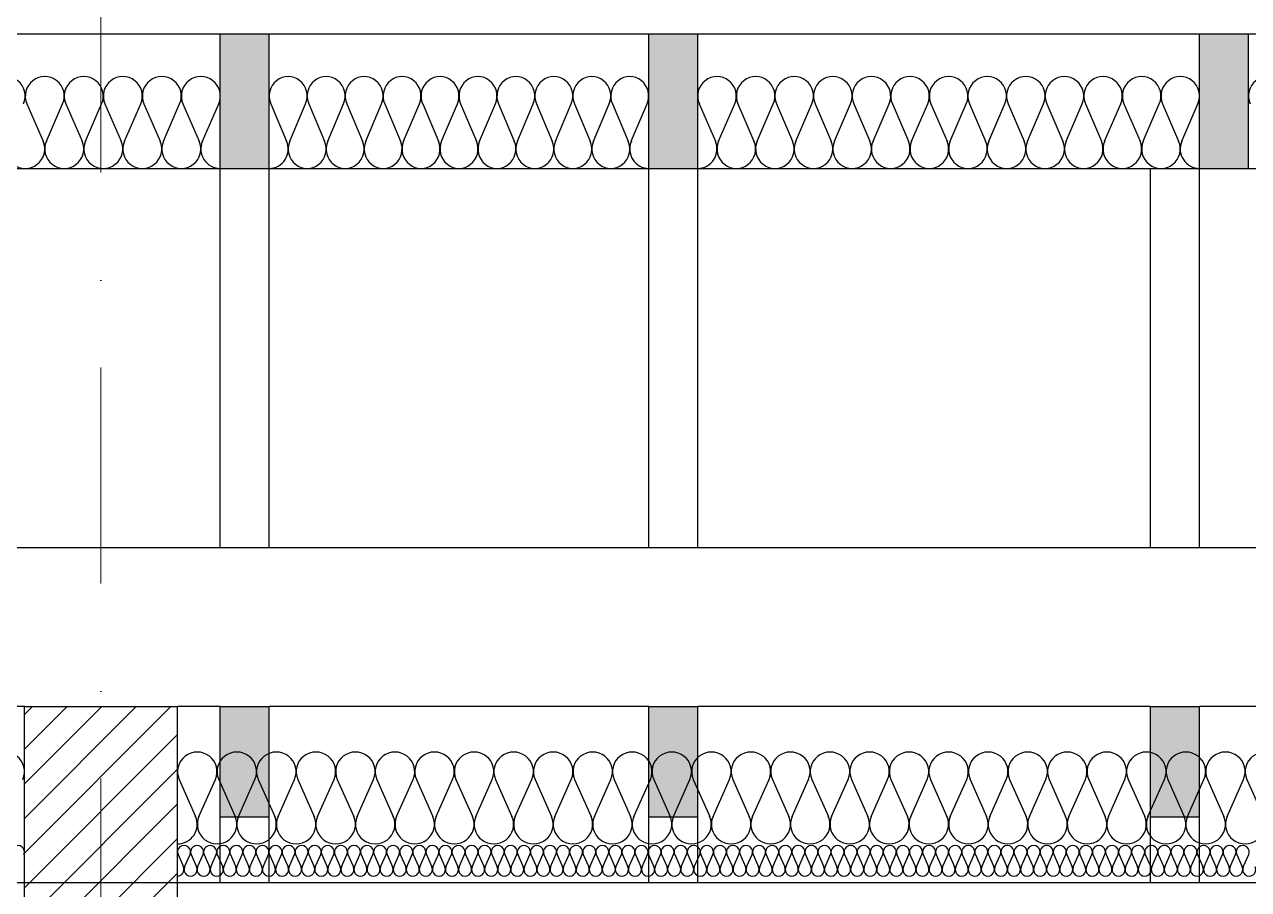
# Model space of a CAD drawing. Header units: millimetres. Extents: x 4647 to 73915, y -13612 to -8141.
# Drawn here: x 22617.1 to 22817.1, y -10498.5 to -10357.2 of the extents above; entities that cross this region are included whole.
import ezdxf
from ezdxf.enums import TextEntityAlignment as Align

# ---------------------------------------------------------------- set-up
doc = ezdxf.new("R2010")
doc.units = ezdxf.units.MM
doc.linetypes.add('Kropki i Kreski', pattern=[67.027776, 35.277777, -17.638888, 0, -14.111111])
for name, color, linetype in [('2D - Ogólne', 7, 'Continuous'), ('Konstrukcja - Dach', 7, 'Continuous'), ('Konstrukcja - Siatka mod', 7, 'Continuous'), ('Konstrukcja - Ściany zew', 7, 'Continuous')]:
    doc.layers.add(name, color=color, linetype=linetype)
doc.layers.add('a_wymiary', color=250, linetype='Continuous', lineweight=9)
doc.layers.add('Konstrukcja - Siatka mod_Nr_Pióra__1', color=7, linetype='Continuous', lineweight=5)
doc.layers.add('Konstrukcja - Siatka mod_Nr_Pióra__4', color=7, linetype='Continuous', lineweight=5, true_color=0x029e21)
doc.styles.add('GENERATED_STYLE_1', font='arialbd.ttf')

# ---------------------------------------------------------------- blocks, each defined once
blk = doc.blocks.new('Standardowy znacznik siatki_4')
at = {"layer": 'Konstrukcja - Siatka mod_Nr_Pióra__4', "linetype": 'Kropki i Kreski'}
blk.add_line((1, 0), (1660.6, 0), dxfattribs=at)
at = {"layer": 'Konstrukcja - Siatka mod_Nr_Pióra__1', "style": 'GENERATED_STYLE_1'}
blk.add_attdef('AC_MarkerText_1', text='', height=18, rotation=90, dxfattribs=at).set_placement((-6.71, -6.83), align=Align.BOTTOM_LEFT)

msp = doc.modelspace()

# ---------------------------------------------------------------- hatches: boundary and pattern name
at = {"layer": 'Konstrukcja - Dach', "linetype": 'Continuous', "lineweight": 0}
for points in [[(22649.14, -10358.69), (22649.14, -10380.67), (22657.14, -10380.67), (22657.14, -10358.69)], [(22719.14, -10358.69), (22719.14, -10380.67), (22727.14, -10380.67), (22727.14, -10358.69)], [(22809.14, -10358.69), (22809.14, -10380.67), (22817.14, -10380.67), (22817.14, -10358.69)], [(22657.14, -10486.57), (22657.14, -10468.57), (22649.14, -10468.57), (22649.14, -10486.57)], [(22727.14, -10486.57), (22727.14, -10468.57), (22719.14, -10468.57), (22719.14, -10486.57)], [(22809.14, -10486.57), (22809.14, -10468.57), (22801.14, -10468.57), (22801.14, -10486.57)]]:
    msp.add_hatch(color=46, dxfattribs=at).paths.add_polyline_path(points, flags=0)

# ---------------------------------------------------------------- linework, layer by layer
at = {"layer": '2D - Ogólne'}
for p, q in [((22617.54, -10370.14), (22620.19, -10376.2)), ((22620.72, -10376.2), (22623.38, -10370.14)), ((22623.91, -10370.14), (22626.56, -10376.2)), ((22627.1, -10376.2), (22629.75, -10370.14)), ((22630.29, -10370.14), (22632.94, -10376.2)), ((22633.47, -10376.2), (22636.13, -10370.14)), ((22636.66, -10370.14), (22639.31, -10376.2)), ((22639.85, -10376.2), (22642.5, -10370.14)), ((22643.04, -10370.14), (22645.69, -10376.2)), ((22646.22, -10376.2), (22648.88, -10370.14)), ((22657.41, -10370.14), (22659.98, -10376.2)), ((22660.51, -10376.2), (22663.08, -10370.14)), ((22663.61, -10370.14), (22666.18, -10376.2)), ((22666.7, -10376.2), (22669.28, -10370.14)), ((22669.81, -10370.14), (22672.38, -10376.2)), ((22672.9, -10376.2), (22675.48, -10370.14)), ((22676.01, -10370.14), (22678.58, -10376.2)), ((22679.1, -10376.2), (22681.68, -10370.14)), ((22682.21, -10370.14), (22684.78, -10376.2)), ((22685.3, -10376.2), (22687.88, -10370.14)), ((22688.4, -10370.14), (22690.98, -10376.2)), ((22691.5, -10376.2), (22694.08, -10370.14)), ((22694.6, -10370.14), (22697.18, -10376.2)), ((22697.7, -10376.2), (22700.28, -10370.14)), ((22700.8, -10370.14), (22703.38, -10376.2)), ((22703.9, -10376.2), (22706.48, -10370.14)), ((22707, -10370.14), (22709.58, -10376.2)), ((22710.1, -10376.2), (22712.68, -10370.14)), ((22713.2, -10370.14), (22715.78, -10376.2)), ((22716.3, -10376.2), (22718.88, -10370.14)), ((22727.41, -10370.14), (22730.03, -10376.2)), ((22730.56, -10376.2), (22733.19, -10370.14)), ((22733.72, -10370.14), (22736.34, -10376.2)), ((22736.87, -10376.2), (22739.49, -10370.14)), ((22740.02, -10370.14), (22742.65, -10376.2)), ((22743.18, -10376.2), (22745.8, -10370.14)), ((22746.33, -10370.14), (22748.96, -10376.2)), ((22749.49, -10376.2), (22752.11, -10370.14)), ((22752.64, -10370.14), (22755.26, -10376.2)), ((22755.79, -10376.2), (22758.42, -10370.14)), ((22758.95, -10370.14), (22761.57, -10376.2)), ((22762.1, -10376.2), (22764.73, -10370.14)), ((22765.26, -10370.14), (22767.88, -10376.2)), ((22768.41, -10376.2), (22771.03, -10370.14)), ((22771.56, -10370.14), (22774.19, -10376.2)), ((22774.72, -10376.2), (22777.34, -10370.14)), ((22777.87, -10370.14), (22780.49, -10376.2)), ((22781.02, -10376.2), (22783.65, -10370.14)), ((22784.18, -10370.14), (22786.8, -10376.2)), ((22787.33, -10376.2), (22789.96, -10370.14)), ((22790.49, -10370.14), (22793.11, -10376.2)), ((22793.64, -10376.2), (22796.26, -10370.14)), ((22796.79, -10370.14), (22799.42, -10376.2)), ((22799.95, -10376.2), (22802.57, -10370.14)), ((22803.1, -10370.14), (22805.73, -10376.2)), ((22806.26, -10376.2), (22808.88, -10370.14)), ((22642.42, -10480.47), (22645.1, -10486.53)), ((22645.65, -10486.53), (22648.33, -10480.47)), ((22648.88, -10480.47), (22651.57, -10486.53)), ((22652.11, -10486.53), (22654.8, -10480.47)), ((22655.34, -10480.47), (22658.03, -10486.53)), ((22658.57, -10486.53), (22661.26, -10480.47)), ((22661.8, -10480.47), (22664.49, -10486.53)), ((22665.03, -10486.53), (22667.72, -10480.47)), ((22668.26, -10480.47), (22670.95, -10486.53)), ((22671.49, -10486.53), (22674.18, -10480.47)), ((22674.72, -10480.47), (22677.41, -10486.53)), ((22677.95, -10486.53), (22680.64, -10480.47)), ((22681.19, -10480.47), (22683.87, -10486.53)), ((22684.42, -10486.53), (22687.1, -10480.47)), ((22687.65, -10480.47), (22690.33, -10486.53)), ((22690.88, -10486.53), (22693.57, -10480.47)), ((22694.11, -10480.47), (22696.8, -10486.53)), ((22697.34, -10486.53), (22700.03, -10480.47)), ((22700.57, -10480.47), (22703.26, -10486.53)), ((22703.8, -10486.53), (22706.49, -10480.47)), ((22707.03, -10480.47), (22709.72, -10486.53)), ((22710.26, -10486.53), (22712.95, -10480.47)), ((22713.49, -10480.47), (22716.18, -10486.53)), ((22716.72, -10486.53), (22719.41, -10480.47)), ((22719.95, -10480.47), (22722.64, -10486.53)), ((22723.19, -10486.53), (22725.87, -10480.47)), ((22726.42, -10480.47), (22729.1, -10486.53)), ((22729.65, -10486.53), (22732.33, -10480.47)), ((22732.88, -10480.47), (22735.57, -10486.53)), ((22736.11, -10486.53), (22738.8, -10480.47)), ((22739.34, -10480.47), (22742.03, -10486.53)), ((22742.57, -10486.53), (22745.26, -10480.47)), ((22745.8, -10480.47), (22748.49, -10486.53)), ((22749.03, -10486.53), (22751.72, -10480.47)), ((22752.26, -10480.47), (22754.95, -10486.53)), ((22755.49, -10486.53), (22758.18, -10480.47)), ((22758.72, -10480.47), (22761.41, -10486.53)), ((22761.95, -10486.53), (22764.64, -10480.47)), ((22765.19, -10480.47), (22767.87, -10486.53)), ((22768.42, -10486.53), (22771.1, -10480.47)), ((22771.65, -10480.47), (22774.33, -10486.53)), ((22774.88, -10486.53), (22777.57, -10480.47)), ((22778.11, -10480.47), (22780.8, -10486.53)), ((22781.34, -10486.53), (22784.03, -10480.47)), ((22784.57, -10480.47), (22787.26, -10486.53)), ((22787.8, -10486.53), (22790.49, -10480.47)), ((22791.03, -10480.47), (22793.72, -10486.53)), ((22794.26, -10486.53), (22796.95, -10480.47)), ((22797.49, -10480.47), (22800.18, -10486.53)), ((22800.72, -10486.53), (22803.41, -10480.47)), ((22803.95, -10480.47), (22806.64, -10486.53)), ((22807.19, -10486.53), (22809.87, -10480.47)), ((22810.42, -10480.47), (22813.1, -10486.53)), ((22813.65, -10486.53), (22816.33, -10480.47)), ((22816.88, -10480.47), (22819.57, -10486.53))]:
    msp.add_line(p, q, dxfattribs=at)
for centre, major_axis, ratio, start_param, end_param in [((22614.08, -10368.86), (0, 3.19), 0.999165, 4.299595, 8.266775), ((22620.46, -10368.86), (0, 3.19), 0.999165, 4.299595, 8.266775), ((22626.83, -10368.86), (0, 3.19), 0.999165, 4.299595, 8.266775), ((22633.21, -10368.86), (0, 3.19), 0.999165, 4.299595, 8.266775), ((22639.58, -10368.86), (0, 3.19), 0.999165, 4.299595, 8.266775), ((22645.96, -10368.86), (0, 3.19), 0.999165, 4.299595, 8.266775), ((22660.24, -10368.86), (0, 3.19), 0.971731, 4.299595, 8.266775), ((22666.44, -10368.86), (0, 3.19), 0.971731, 4.299595, 8.266775), ((22672.64, -10368.86), (0, 3.19), 0.971731, 4.299595, 8.266775), ((22678.84, -10368.86), (0, 3.19), 0.971731, 4.299595, 8.266775), ((22685.04, -10368.86), (0, 3.19), 0.971731, 4.299595, 8.266775), ((22691.24, -10368.86), (0, 3.19), 0.971731, 4.299595, 8.266775), ((22697.44, -10368.86), (0, 3.19), 0.971731, 4.299595, 8.266775), ((22703.64, -10368.86), (0, 3.19), 0.971731, 4.299595, 8.266775), ((22709.84, -10368.86), (0, 3.19), 0.971731, 4.299595, 8.266775), ((22716.04, -10368.86), (0, 3.19), 0.971731, 4.299595, 8.266775), ((22730.3, -10368.86), (0, 3.19), 0.988613, 4.299595, 8.266775), ((22736.61, -10368.86), (0, 3.19), 0.988613, 4.299595, 8.266775), ((22742.91, -10368.86), (0, 3.19), 0.988613, 4.299595, 8.266775), ((22749.22, -10368.86), (0, 3.19), 0.988613, 4.299595, 8.266775), ((22755.53, -10368.86), (0, 3.19), 0.988613, 4.299595, 8.266775), ((22761.84, -10368.86), (0, 3.19), 0.988613, 4.299595, 8.266775), ((22768.14, -10368.86), (0, 3.19), 0.988613, 4.299595, 8.266775), ((22774.45, -10368.86), (0, 3.19), 0.988613, 4.299595, 8.266775), ((22780.76, -10368.86), (0, 3.19), 0.988613, 4.299595, 8.266775), ((22787.07, -10368.86), (0, 3.19), 0.988613, 4.299595, 8.266775), ((22793.38, -10368.86), (0, 3.19), 0.988613, 4.299595, 8.266775), ((22799.68, -10368.86), (0, 3.19), 0.988613, 4.299595, 8.266775), ((22805.99, -10368.86), (0, 3.19), 0.988613, 4.299595, 8.266775), ((22820.24, -10368.86), (0, 3.19), 0.971731, 4.299595, 8.266775), ((22617.27, -10377.48), (0, 3.19), 0.999165, 1.158004, 5.125183), ((22623.64, -10377.48), (0, 3.19), 0.999165, 1.158004, 5.125183), ((22630.02, -10377.48), (0, 3.19), 0.999165, 1.158004, 5.125183), ((22636.39, -10377.48), (0, 3.19), 0.999165, 1.158004, 5.125183), ((22642.77, -10377.48), (0, 3.19), 0.999165, 1.158004, 5.125183), ((22649.14, -10377.48), (0, 3.19), 0.999165, 1.158004, 3.141593), ((22657.14, -10377.48), (0, 3.19), 0.971731, 3.141593, 5.125182), ((22663.34, -10377.48), (0, 3.19), 0.971731, 1.158004, 5.125183), ((22669.54, -10377.48), (0, 3.19), 0.971731, 1.158004, 5.125183), ((22675.74, -10377.48), (0, 3.19), 0.971731, 1.158004, 5.125183), ((22681.94, -10377.48), (0, 3.19), 0.971731, 1.158004, 5.125183), ((22688.14, -10377.48), (0, 3.19), 0.971731, 1.158004, 5.125183), ((22694.34, -10377.48), (0, 3.19), 0.971731, 1.158004, 5.125183), ((22700.54, -10377.48), (0, 3.19), 0.971731, 1.158004, 5.125183), ((22706.74, -10377.48), (0, 3.19), 0.971731, 1.158004, 5.125183), ((22712.94, -10377.48), (0, 3.19), 0.971731, 1.158004, 5.125183), ((22719.14, -10377.48), (0, 3.19), 0.971731, 1.158004, 3.141593), ((22727.14, -10377.48), (0, 3.19), 0.988613, 3.141593, 5.125182), ((22733.45, -10377.48), (0, 3.19), 0.988613, 1.158004, 5.125183), ((22739.76, -10377.48), (0, 3.19), 0.988613, 1.158004, 5.125183), ((22746.07, -10377.48), (0, 3.19), 0.988613, 1.158004, 5.125183), ((22752.38, -10377.48), (0, 3.19), 0.988613, 1.158004, 5.125183), ((22758.68, -10377.48), (0, 3.19), 0.988613, 1.158004, 5.125183), ((22764.99, -10377.48), (0, 3.19), 0.988613, 1.158004, 5.125183), ((22771.3, -10377.48), (0, 3.19), 0.988613, 1.158004, 5.125183), ((22777.61, -10377.48), (0, 3.19), 0.988613, 1.158004, 5.125183), ((22783.91, -10377.48), (0, 3.19), 0.988613, 1.158004, 5.125183), ((22790.22, -10377.48), (0, 3.19), 0.988613, 1.158004, 5.125183), ((22796.53, -10377.48), (0, 3.19), 0.988613, 1.158004, 5.125183), ((22802.84, -10377.48), (0, 3.19), 0.988613, 1.158004, 5.125183), ((22809.14, -10377.48), (0, 3.19), 0.988613, 1.158004, 3.141593), ((22613.95, -10479.19), (3.19, 0), 0.998662, 5.870392, 9.837571), ((22645.38, -10479.19), (3.23, 0), 0.987434, 5.870392, 9.837571), ((22651.84, -10479.19), (3.23, 0), 0.987434, 5.870392, 9.837571), ((22658.3, -10479.19), (3.23, 0), 0.987434, 5.870392, 9.837571), ((22664.76, -10479.19), (3.23, 0), 0.987434, 5.870392, 9.837571), ((22671.22, -10479.19), (3.23, 0), 0.987434, 5.870392, 9.837571), ((22677.68, -10479.19), (3.23, 0), 0.987434, 5.870392, 9.837571), ((22684.14, -10479.19), (3.23, 0), 0.987434, 5.870392, 9.837571), ((22690.61, -10479.19), (3.23, 0), 0.987434, 5.870392, 9.837571), ((22697.07, -10479.19), (3.23, 0), 0.987434, 5.870392, 9.837571), ((22703.53, -10479.19), (3.23, 0), 0.987434, 5.870392, 9.837571), ((22709.99, -10479.19), (3.23, 0), 0.987434, 5.870392, 9.837571), ((22716.45, -10479.19), (3.23, 0), 0.987434, 5.870392, 9.837571), ((22722.91, -10479.19), (3.23, 0), 0.987434, 5.870392, 9.837571), ((22729.38, -10479.19), (3.23, 0), 0.987434, 5.870392, 9.837571), ((22735.84, -10479.19), (3.23, 0), 0.987434, 5.870392, 9.837571), ((22742.3, -10479.19), (3.23, 0), 0.987434, 5.870392, 9.837571), ((22748.76, -10479.19), (3.23, 0), 0.987434, 5.870392, 9.837571), ((22755.22, -10479.19), (3.23, 0), 0.987434, 5.870392, 9.837571), ((22761.68, -10479.19), (3.23, 0), 0.987434, 5.870392, 9.837571), ((22768.14, -10479.19), (3.23, 0), 0.987434, 5.870392, 9.837571), ((22774.61, -10479.19), (3.23, 0), 0.987434, 5.870392, 9.837571), ((22781.07, -10479.19), (3.23, 0), 0.987434, 5.870392, 9.837571), ((22787.53, -10479.19), (3.23, 0), 0.987434, 5.870392, 9.837571), ((22793.99, -10479.19), (3.23, 0), 0.987434, 5.870392, 9.837571), ((22800.45, -10479.19), (3.23, 0), 0.987434, 5.870392, 9.837571), ((22806.91, -10479.19), (3.23, 0), 0.987434, 5.870392, 9.837571), ((22813.38, -10479.19), (3.23, 0), 0.987434, 5.870392, 9.837571), ((22819.84, -10479.19), (3.23, 0), 0.987434, 5.870392, 9.837571), ((22642.14, -10487.81), (3.23, 0), 0.987434, 4.712389, 6.695979), ((22648.61, -10487.81), (3.23, 0), 0.987434, 2.7288, 6.695979), ((22655.07, -10487.81), (3.23, 0), 0.987434, 2.7288, 6.695979), ((22661.53, -10487.81), (3.23, 0), 0.987434, 2.7288, 6.695979), ((22667.99, -10487.81), (3.23, 0), 0.987434, 2.7288, 6.695979), ((22674.45, -10487.81), (3.23, 0), 0.987434, 2.7288, 6.695979), ((22680.91, -10487.81), (3.23, 0), 0.987434, 2.7288, 6.695979), ((22687.38, -10487.81), (3.23, 0), 0.987434, 2.7288, 6.695979), ((22693.84, -10487.81), (3.23, 0), 0.987434, 2.7288, 6.695979), ((22700.3, -10487.81), (3.23, 0), 0.987434, 2.7288, 6.695979), ((22706.76, -10487.81), (3.23, 0), 0.987434, 2.7288, 6.695979), ((22713.22, -10487.81), (3.23, 0), 0.987434, 2.7288, 6.695979), ((22719.68, -10487.81), (3.23, 0), 0.987434, 2.7288, 6.695979), ((22726.14, -10487.81), (3.23, 0), 0.987434, 2.7288, 6.695979), ((22732.61, -10487.81), (3.23, 0), 0.987434, 2.7288, 6.695979), ((22739.07, -10487.81), (3.23, 0), 0.987434, 2.7288, 6.695979), ((22745.53, -10487.81), (3.23, 0), 0.987434, 2.7288, 6.695979), ((22751.99, -10487.81), (3.23, 0), 0.987434, 2.7288, 6.695979), ((22758.45, -10487.81), (3.23, 0), 0.987434, 2.7288, 6.695979), ((22764.91, -10487.81), (3.23, 0), 0.987434, 2.7288, 6.695979), ((22771.38, -10487.81), (3.23, 0), 0.987434, 2.7288, 6.695979), ((22777.84, -10487.81), (3.23, 0), 0.987434, 2.7288, 6.695979), ((22784.3, -10487.81), (3.23, 0), 0.987434, 2.7288, 6.695979), ((22790.76, -10487.81), (3.23, 0), 0.987434, 2.7288, 6.695979), ((22797.22, -10487.81), (3.23, 0), 0.987434, 2.7288, 6.695979), ((22803.68, -10487.81), (3.23, 0), 0.987434, 2.7288, 6.695979), ((22810.14, -10487.81), (3.23, 0), 0.987434, 2.7288, 6.695979), ((22816.61, -10487.81), (3.23, 0), 0.987434, 2.7288, 6.695979)]:
    msp.add_ellipse(centre, major_axis=major_axis, ratio=ratio, start_param=start_param, end_param=end_param, dxfattribs=at)
at = {"layer": 'a_wymiary'}
for p, q in [((22894.14, -10380.67), (22157.14, -10380.67)), ((22894.14, -10442.57), (22157.14, -10442.57)), ((22157.14, -10442.57), (22894.14, -10442.57)), ((22157.14, -10468.57), (22894.14, -10468.57)), ((22617.14, -10468.57), (22547.14, -10468.57)), ((22617.14, -10497.32), (22617.14, -10468.57)), ((22642.14, -10468.57), (22642.14, -10497.32)), ((22649.14, -10468.57), (22642.14, -10468.57)), ((22649.14, -10486.57), (22649.14, -10468.57)), ((22719.14, -10468.57), (22657.14, -10468.57)), ((22657.14, -10468.57), (22657.14, -10486.57)), ((22719.14, -10486.57), (22719.14, -10468.57)), ((22801.14, -10468.57), (22727.14, -10468.57)), ((22727.14, -10468.57), (22727.14, -10486.57)), ((22801.14, -10486.57), (22801.14, -10468.57)), ((22879.14, -10468.57), (22809.14, -10468.57)), ((22809.14, -10468.57), (22809.14, -10486.57)), ((22657.14, -10486.57), (22649.14, -10486.57)), ((22727.14, -10486.57), (22719.14, -10486.57)), ((22809.14, -10486.57), (22801.14, -10486.57)), ((22157.14, -10497.32), (22617.14, -10497.32)), ((22642.14, -10497.32), (22894.14, -10497.32))]:
    msp.add_line(p, q, dxfattribs=at)
at = {"layer": 'Konstrukcja - Dach'}
for p, q in [((22088.14, -10358.69), (23448.14, -10358.69)), ((22088.14, -10358.69), (23448.14, -10358.69)), ((22088.14, -10380.67), (23448.14, -10380.67)), ((22642.23, -10492.75), (22643.12, -10494.77)), ((22643.3, -10494.77), (22644.19, -10492.75)), ((22644.37, -10492.75), (22645.26, -10494.77)), ((22645.44, -10494.77), (22646.33, -10492.75)), ((22646.51, -10492.75), (22647.39, -10494.77)), ((22647.57, -10494.77), (22648.46, -10492.75)), ((22648.64, -10492.75), (22649.53, -10494.77)), ((22649.71, -10494.77), (22650.6, -10492.75)), ((22650.78, -10492.75), (22651.67, -10494.77)), ((22651.84, -10494.77), (22652.73, -10492.75)), ((22652.91, -10492.75), (22653.8, -10494.77)), ((22653.98, -10494.77), (22654.87, -10492.75)), ((22655.05, -10492.75), (22655.94, -10494.77)), ((22656.12, -10494.77), (22657, -10492.75)), ((22657.18, -10492.75), (22658.07, -10494.77)), ((22658.25, -10494.77), (22659.14, -10492.75)), ((22659.32, -10492.75), (22660.21, -10494.77)), ((22660.39, -10494.77), (22661.28, -10492.75)), ((22661.45, -10492.75), (22662.34, -10494.77)), ((22662.52, -10494.77), (22663.41, -10492.75)), ((22663.59, -10492.75), (22664.48, -10494.77)), ((22664.66, -10494.77), (22665.55, -10492.75)), ((22665.73, -10492.75), (22666.61, -10494.77)), ((22666.79, -10494.77), (22667.68, -10492.75)), ((22667.86, -10492.75), (22668.75, -10494.77)), ((22668.93, -10494.77), (22669.82, -10492.75)), ((22670, -10492.75), (22670.89, -10494.77)), ((22671.06, -10494.77), (22671.95, -10492.75)), ((22672.13, -10492.75), (22673.02, -10494.77)), ((22673.2, -10494.77), (22674.09, -10492.75)), ((22674.27, -10492.75), (22675.16, -10494.77)), ((22675.34, -10494.77), (22676.22, -10492.75)), ((22676.4, -10492.75), (22677.29, -10494.77)), ((22677.47, -10494.77), (22678.36, -10492.75)), ((22678.54, -10492.75), (22679.43, -10494.77)), ((22679.61, -10494.77), (22680.5, -10492.75)), ((22680.67, -10492.75), (22681.56, -10494.77)), ((22681.74, -10494.77), (22682.63, -10492.75)), ((22682.81, -10492.75), (22683.7, -10494.77)), ((22683.88, -10494.77), (22684.77, -10492.75)), ((22684.95, -10492.75), (22685.83, -10494.77)), ((22686.01, -10494.77), (22686.9, -10492.75)), ((22687.08, -10492.75), (22687.97, -10494.77)), ((22688.15, -10494.77), (22689.04, -10492.75)), ((22689.22, -10492.75), (22690.11, -10494.77)), ((22690.29, -10494.77), (22691.17, -10492.75)), ((22691.35, -10492.75), (22692.24, -10494.77)), ((22692.42, -10494.77), (22693.31, -10492.75)), ((22693.49, -10492.75), (22694.38, -10494.77)), ((22694.56, -10494.77), (22695.44, -10492.75)), ((22695.62, -10492.75), (22696.51, -10494.77)), ((22696.69, -10494.77), (22697.58, -10492.75)), ((22697.76, -10492.75), (22698.65, -10494.77)), ((22698.83, -10494.77), (22699.72, -10492.75)), ((22699.9, -10492.75), (22700.78, -10494.77)), ((22700.96, -10494.77), (22701.85, -10492.75)), ((22702.03, -10492.75), (22702.92, -10494.77)), ((22703.1, -10494.77), (22703.99, -10492.75)), ((22704.17, -10492.75), (22705.05, -10494.77)), ((22705.23, -10494.77), (22706.12, -10492.75)), ((22706.3, -10492.75), (22707.19, -10494.77)), ((22707.37, -10494.77), (22708.26, -10492.75)), ((22708.44, -10492.75), (22709.33, -10494.77)), ((22709.51, -10494.77), (22710.39, -10492.75)), ((22710.57, -10492.75), (22711.46, -10494.77)), ((22711.64, -10494.77), (22712.53, -10492.75)), ((22712.71, -10492.75), (22713.6, -10494.77)), ((22713.78, -10494.77), (22714.67, -10492.75)), ((22714.84, -10492.75), (22715.73, -10494.77)), ((22715.91, -10494.77), (22716.8, -10492.75)), ((22716.98, -10492.75), (22717.87, -10494.77)), ((22718.05, -10494.77), (22718.94, -10492.75)), ((22719.12, -10492.75), (22720, -10494.77)), ((22720.18, -10494.77), (22721.07, -10492.75)), ((22721.25, -10492.75), (22722.14, -10494.77)), ((22722.32, -10494.77), (22723.21, -10492.75)), ((22723.39, -10492.75), (22724.28, -10494.77)), ((22724.45, -10494.77), (22725.34, -10492.75)), ((22725.52, -10492.75), (22726.41, -10494.77)), ((22726.59, -10494.77), (22727.48, -10492.75)), ((22727.66, -10492.75), (22728.55, -10494.77)), ((22728.73, -10494.77), (22729.61, -10492.75)), ((22729.79, -10492.75), (22730.68, -10494.77)), ((22730.86, -10494.77), (22731.75, -10492.75)), ((22731.93, -10492.75), (22732.82, -10494.77)), ((22733, -10494.77), (22733.89, -10492.75)), ((22734.06, -10492.75), (22734.95, -10494.77)), ((22735.13, -10494.77), (22736.02, -10492.75)), ((22736.2, -10492.75), (22737.09, -10494.77)), ((22737.27, -10494.77), (22738.16, -10492.75)), ((22738.34, -10492.75), (22739.22, -10494.77)), ((22739.4, -10494.77), (22740.29, -10492.75)), ((22740.47, -10492.75), (22741.36, -10494.77)), ((22741.54, -10494.77), (22742.43, -10492.75)), ((22742.61, -10492.75), (22743.5, -10494.77)), ((22743.67, -10494.77), (22744.56, -10492.75)), ((22744.74, -10492.75), (22745.63, -10494.77)), ((22745.81, -10494.77), (22746.7, -10492.75)), ((22746.88, -10492.75), (22747.77, -10494.77)), ((22747.95, -10494.77), (22748.83, -10492.75)), ((22749.01, -10492.75), (22749.9, -10494.77)), ((22750.08, -10494.77), (22750.97, -10492.75)), ((22751.15, -10492.75), (22752.04, -10494.77)), ((22752.22, -10494.77), (22753.11, -10492.75)), ((22753.29, -10492.75), (22754.17, -10494.77)), ((22754.35, -10494.77), (22755.24, -10492.75)), ((22755.42, -10492.75), (22756.31, -10494.77)), ((22756.49, -10494.77), (22757.38, -10492.75)), ((22757.56, -10492.75), (22758.44, -10494.77)), ((22758.62, -10494.77), (22759.51, -10492.75)), ((22759.69, -10492.75), (22760.58, -10494.77)), ((22760.76, -10494.77), (22761.65, -10492.75)), ((22761.83, -10492.75), (22762.72, -10494.77)), ((22762.9, -10494.77), (22763.78, -10492.75)), ((22763.96, -10492.75), (22764.85, -10494.77)), ((22765.03, -10494.77), (22765.92, -10492.75)), ((22766.1, -10492.75), (22766.99, -10494.77)), ((22767.17, -10494.77), (22768.05, -10492.75)), ((22768.23, -10492.75), (22769.12, -10494.77)), ((22769.3, -10494.77), (22770.19, -10492.75)), ((22770.37, -10492.75), (22771.26, -10494.77)), ((22771.44, -10494.77), (22772.33, -10492.75)), ((22772.51, -10492.75), (22773.39, -10494.77)), ((22773.57, -10494.77), (22774.46, -10492.75)), ((22774.64, -10492.75), (22775.53, -10494.77)), ((22775.71, -10494.77), (22776.6, -10492.75)), ((22776.78, -10492.75), (22777.67, -10494.77)), ((22777.84, -10494.77), (22778.73, -10492.75)), ((22778.91, -10492.75), (22779.8, -10494.77)), ((22779.98, -10494.77), (22780.87, -10492.75)), ((22781.05, -10492.75), (22781.94, -10494.77)), ((22782.12, -10494.77), (22783, -10492.75)), ((22783.18, -10492.75), (22784.07, -10494.77)), ((22784.25, -10494.77), (22785.14, -10492.75)), ((22785.32, -10492.75), (22786.21, -10494.77)), ((22786.39, -10494.77), (22787.28, -10492.75)), ((22787.45, -10492.75), (22788.34, -10494.77)), ((22788.52, -10494.77), (22789.41, -10492.75)), ((22789.59, -10492.75), (22790.48, -10494.77)), ((22790.66, -10494.77), (22791.55, -10492.75)), ((22791.73, -10492.75), (22792.61, -10494.77)), ((22792.79, -10494.77), (22793.68, -10492.75)), ((22793.86, -10492.75), (22794.75, -10494.77)), ((22794.93, -10494.77), (22795.82, -10492.75)), ((22796, -10492.75), (22796.89, -10494.77)), ((22797.06, -10494.77), (22797.95, -10492.75)), ((22798.13, -10492.75), (22799.02, -10494.77)), ((22799.2, -10494.77), (22800.09, -10492.75)), ((22800.27, -10492.75), (22801.16, -10494.77)), ((22801.34, -10494.77), (22802.22, -10492.75)), ((22802.4, -10492.75), (22803.29, -10494.77)), ((22803.47, -10494.77), (22804.36, -10492.75)), ((22804.54, -10492.75), (22805.43, -10494.77)), ((22805.61, -10494.77), (22806.5, -10492.75)), ((22806.67, -10492.75), (22807.56, -10494.77)), ((22807.74, -10494.77), (22808.63, -10492.75)), ((22808.81, -10492.75), (22809.7, -10494.77)), ((22809.88, -10494.77), (22810.77, -10492.75)), ((22810.95, -10492.75), (22811.83, -10494.77)), ((22812.01, -10494.77), (22812.9, -10492.75)), ((22813.08, -10492.75), (22813.97, -10494.77)), ((22814.15, -10494.77), (22815.04, -10492.75)), ((22815.22, -10492.75), (22816.11, -10494.77)), ((22816.29, -10494.77), (22817.17, -10492.75))]:
    msp.add_line(p, q, dxfattribs=at)
at = {"layer": 'Konstrukcja - Dach', "color": 161, "lineweight": 25}
for p, q in [((22649.14, -10358.69), (22649.14, -10358.69)), ((22657.14, -10358.69), (22657.14, -10358.69)), ((22719.14, -10358.69), (22719.14, -10358.69)), ((22727.14, -10358.69), (22727.14, -10358.69)), ((22809.14, -10358.69), (22809.14, -10358.69)), ((22817.14, -10358.69), (22817.14, -10358.69)), ((22649.14, -10442.57), (22649.14, -10380.67)), ((22657.14, -10442.57), (22657.14, -10380.67)), ((22719.14, -10442.57), (22719.14, -10380.67)), ((22727.14, -10442.57), (22727.14, -10380.67)), ((22801.14, -10442.57), (22801.14, -10380.67)), ((22809.14, -10442.57), (22809.14, -10380.67)), ((22157.14, -10442.57), (22894.14, -10442.57)), ((22617.14, -10468.57), (22547.14, -10468.57)), ((22649.14, -10468.57), (22642.14, -10468.57)), ((22719.14, -10468.57), (22657.14, -10468.57)), ((22801.14, -10468.57), (22727.14, -10468.57)), ((22879.14, -10468.57), (22809.14, -10468.57)), ((22649.14, -10497.32), (22649.14, -10486.57)), ((22657.14, -10497.32), (22657.14, -10486.57)), ((22719.14, -10497.32), (22719.14, -10486.57)), ((22727.14, -10497.32), (22727.14, -10486.57)), ((22801.14, -10497.32), (22801.14, -10486.57)), ((22809.14, -10497.32), (22809.14, -10486.57)), ((22157.14, -10497.32), (23379.14, -10497.32))]:
    msp.add_line(p, q, dxfattribs=at)
at = {"layer": 'Konstrukcja - Dach', "color": 171, "lineweight": 25}
for p, q in [((22649.14, -10380.67), (22649.14, -10358.69)), ((22649.14, -10358.69), (22657.14, -10358.69)), ((22657.14, -10380.67), (22657.14, -10358.69)), ((22719.14, -10380.67), (22719.14, -10358.69)), ((22719.14, -10358.69), (22727.14, -10358.69)), ((22727.14, -10380.67), (22727.14, -10358.69)), ((22809.14, -10380.67), (22809.14, -10358.69)), ((22809.14, -10358.69), (22817.14, -10358.69)), ((22817.14, -10380.67), (22817.14, -10358.69)), ((22649.14, -10380.67), (22657.14, -10380.67)), ((22719.14, -10380.67), (22727.14, -10380.67)), ((22809.14, -10380.67), (22817.14, -10380.67)), ((22649.14, -10468.57), (22657.14, -10468.57)), ((22649.14, -10486.57), (22649.14, -10468.57)), ((22657.14, -10486.57), (22657.14, -10468.57)), ((22719.14, -10468.57), (22727.14, -10468.57)), ((22719.14, -10486.57), (22719.14, -10468.57)), ((22727.14, -10486.57), (22727.14, -10468.57)), ((22801.14, -10468.57), (22809.14, -10468.57)), ((22801.14, -10486.57), (22801.14, -10468.57)), ((22809.14, -10486.57), (22809.14, -10468.57)), ((22649.14, -10486.57), (22657.14, -10486.57)), ((22719.14, -10486.57), (22727.14, -10486.57)), ((22801.14, -10486.57), (22809.14, -10486.57))]:
    msp.add_line(p, q, dxfattribs=at)
at = {"layer": 'Konstrukcja - Dach'}
for centre, major_axis, ratio, start_param, end_param in [((22616.08, -10492.33), (1.06, 0), 0.99916, 5.870392, 9.837571), ((22643.21, -10492.33), (1.07, 0), 0.995874, 5.870392, 9.837571), ((22645.35, -10492.33), (1.07, 0), 0.995874, 5.870392, 9.837571), ((22647.48, -10492.33), (1.07, 0), 0.995874, 5.870392, 9.837571), ((22649.62, -10492.33), (1.07, 0), 0.995874, 5.870392, 9.837571), ((22651.75, -10492.33), (1.07, 0), 0.995874, 5.870392, 9.837571), ((22653.89, -10492.33), (1.07, 0), 0.995874, 5.870392, 9.837571), ((22656.03, -10492.33), (1.07, 0), 0.995874, 5.870392, 9.837571), ((22658.16, -10492.33), (1.07, 0), 0.995874, 5.870392, 9.837571), ((22660.3, -10492.33), (1.07, 0), 0.995874, 5.870392, 9.837571), ((22662.43, -10492.33), (1.07, 0), 0.995874, 5.870392, 9.837571), ((22664.57, -10492.33), (1.07, 0), 0.995874, 5.870392, 9.837571), ((22666.7, -10492.33), (1.07, 0), 0.995874, 5.870392, 9.837571), ((22668.84, -10492.33), (1.07, 0), 0.995874, 5.870392, 9.837571), ((22670.98, -10492.33), (1.07, 0), 0.995874, 5.870392, 9.837571), ((22673.11, -10492.33), (1.07, 0), 0.995874, 5.870392, 9.837571), ((22675.25, -10492.33), (1.07, 0), 0.995874, 5.870392, 9.837571), ((22677.38, -10492.33), (1.07, 0), 0.995874, 5.870392, 9.837571), ((22679.52, -10492.33), (1.07, 0), 0.995874, 5.870392, 9.837571), ((22681.65, -10492.33), (1.07, 0), 0.995874, 5.870392, 9.837571), ((22683.79, -10492.33), (1.07, 0), 0.995874, 5.870392, 9.837571), ((22685.92, -10492.33), (1.07, 0), 0.995874, 5.870392, 9.837571), ((22688.06, -10492.33), (1.07, 0), 0.995874, 5.870392, 9.837571), ((22690.2, -10492.33), (1.07, 0), 0.995874, 5.870392, 9.837571), ((22692.33, -10492.33), (1.07, 0), 0.995874, 5.870392, 9.837571), ((22694.47, -10492.33), (1.07, 0), 0.995874, 5.870392, 9.837571), ((22696.6, -10492.33), (1.07, 0), 0.995874, 5.870392, 9.837571), ((22698.74, -10492.33), (1.07, 0), 0.995874, 5.870392, 9.837571), ((22700.87, -10492.33), (1.07, 0), 0.995874, 5.870392, 9.837571), ((22703.01, -10492.33), (1.07, 0), 0.995874, 5.870392, 9.837571), ((22705.14, -10492.33), (1.07, 0), 0.995874, 5.870392, 9.837571), ((22707.28, -10492.33), (1.07, 0), 0.995874, 5.870392, 9.837571), ((22709.42, -10492.33), (1.07, 0), 0.995874, 5.870392, 9.837571), ((22711.55, -10492.33), (1.07, 0), 0.995874, 5.870392, 9.837571), ((22713.69, -10492.33), (1.07, 0), 0.995874, 5.870392, 9.837571), ((22715.82, -10492.33), (1.07, 0), 0.995874, 5.870392, 9.837571), ((22717.96, -10492.33), (1.07, 0), 0.995874, 5.870392, 9.837571), ((22720.09, -10492.33), (1.07, 0), 0.995874, 5.870392, 9.837571), ((22722.23, -10492.33), (1.07, 0), 0.995874, 5.870392, 9.837571), ((22724.36, -10492.33), (1.07, 0), 0.995874, 5.870392, 9.837571), ((22726.5, -10492.33), (1.07, 0), 0.995874, 5.870392, 9.837571), ((22728.64, -10492.33), (1.07, 0), 0.995874, 5.870392, 9.837571), ((22730.77, -10492.33), (1.07, 0), 0.995874, 5.870392, 9.837571), ((22732.91, -10492.33), (1.07, 0), 0.995874, 5.870392, 9.837571), ((22735.04, -10492.33), (1.07, 0), 0.995874, 5.870392, 9.837571), ((22737.18, -10492.33), (1.07, 0), 0.995874, 5.870392, 9.837571), ((22739.31, -10492.33), (1.07, 0), 0.995874, 5.870392, 9.837571), ((22741.45, -10492.33), (1.07, 0), 0.995874, 5.870392, 9.837571), ((22743.59, -10492.33), (1.07, 0), 0.995874, 5.870392, 9.837571), ((22745.72, -10492.33), (1.07, 0), 0.995874, 5.870392, 9.837571), ((22747.86, -10492.33), (1.07, 0), 0.995874, 5.870392, 9.837571), ((22749.99, -10492.33), (1.07, 0), 0.995874, 5.870392, 9.837571), ((22752.13, -10492.33), (1.07, 0), 0.995874, 5.870392, 9.837571), ((22754.26, -10492.33), (1.07, 0), 0.995874, 5.870392, 9.837571), ((22756.4, -10492.33), (1.07, 0), 0.995874, 5.870392, 9.837571), ((22758.53, -10492.33), (1.07, 0), 0.995874, 5.870392, 9.837571), ((22760.67, -10492.33), (1.07, 0), 0.995874, 5.870392, 9.837571), ((22762.81, -10492.33), (1.07, 0), 0.995874, 5.870392, 9.837571), ((22764.94, -10492.33), (1.07, 0), 0.995874, 5.870392, 9.837571), ((22767.08, -10492.33), (1.07, 0), 0.995874, 5.870392, 9.837571), ((22769.21, -10492.33), (1.07, 0), 0.995874, 5.870392, 9.837571), ((22771.35, -10492.33), (1.07, 0), 0.995874, 5.870392, 9.837571), ((22773.48, -10492.33), (1.07, 0), 0.995874, 5.870392, 9.837571), ((22775.62, -10492.33), (1.07, 0), 0.995874, 5.870392, 9.837571), ((22777.75, -10492.33), (1.07, 0), 0.995874, 5.870392, 9.837571), ((22779.89, -10492.33), (1.07, 0), 0.995874, 5.870392, 9.837571), ((22782.03, -10492.33), (1.07, 0), 0.995874, 5.870392, 9.837571), ((22784.16, -10492.33), (1.07, 0), 0.995874, 5.870392, 9.837571), ((22786.3, -10492.33), (1.07, 0), 0.995874, 5.870392, 9.837571), ((22788.43, -10492.33), (1.07, 0), 0.995874, 5.870392, 9.837571), ((22790.57, -10492.33), (1.07, 0), 0.995874, 5.870392, 9.837571), ((22792.7, -10492.33), (1.07, 0), 0.995874, 5.870392, 9.837571), ((22794.84, -10492.33), (1.07, 0), 0.995874, 5.870392, 9.837571), ((22796.98, -10492.33), (1.07, 0), 0.995874, 5.870392, 9.837571), ((22799.11, -10492.33), (1.07, 0), 0.995874, 5.870392, 9.837571), ((22801.25, -10492.33), (1.07, 0), 0.995874, 5.870392, 9.837571), ((22803.38, -10492.33), (1.07, 0), 0.995874, 5.870392, 9.837571), ((22805.52, -10492.33), (1.07, 0), 0.995874, 5.870392, 9.837571), ((22807.65, -10492.33), (1.07, 0), 0.995874, 5.870392, 9.837571), ((22809.79, -10492.33), (1.07, 0), 0.995874, 5.870392, 9.837571), ((22811.92, -10492.33), (1.07, 0), 0.995874, 5.870392, 9.837571), ((22814.06, -10492.33), (1.07, 0), 0.995874, 5.870392, 9.837571), ((22816.2, -10492.33), (1.07, 0), 0.995874, 5.870392, 9.837571), ((22642.14, -10495.2), (1.07, 0), 0.995874, 4.712389, 6.695979), ((22644.28, -10495.2), (1.07, 0), 0.995874, 2.7288, 6.695979), ((22646.42, -10495.2), (1.07, 0), 0.995874, 2.7288, 6.695979), ((22648.55, -10495.2), (1.07, 0), 0.995874, 2.7288, 6.695979), ((22650.69, -10495.2), (1.07, 0), 0.995874, 2.7288, 6.695979), ((22652.82, -10495.2), (1.07, 0), 0.995874, 2.7288, 6.695979), ((22654.96, -10495.2), (1.07, 0), 0.995874, 2.7288, 6.695979), ((22657.09, -10495.2), (1.07, 0), 0.995874, 2.7288, 6.695979), ((22659.23, -10495.2), (1.07, 0), 0.995874, 2.7288, 6.695979), ((22661.36, -10495.2), (1.07, 0), 0.995874, 2.7288, 6.695979), ((22663.5, -10495.2), (1.07, 0), 0.995874, 2.7288, 6.695979), ((22665.64, -10495.2), (1.07, 0), 0.995874, 2.7288, 6.695979), ((22667.77, -10495.2), (1.07, 0), 0.995874, 2.7288, 6.695979), ((22669.91, -10495.2), (1.07, 0), 0.995874, 2.7288, 6.695979), ((22672.04, -10495.2), (1.07, 0), 0.995874, 2.7288, 6.695979), ((22674.18, -10495.2), (1.07, 0), 0.995874, 2.7288, 6.695979), ((22676.31, -10495.2), (1.07, 0), 0.995874, 2.7288, 6.695979), ((22678.45, -10495.2), (1.07, 0), 0.995874, 2.7288, 6.695979), ((22680.59, -10495.2), (1.07, 0), 0.995874, 2.7288, 6.695979), ((22682.72, -10495.2), (1.07, 0), 0.995874, 2.7288, 6.695979), ((22684.86, -10495.2), (1.07, 0), 0.995874, 2.7288, 6.695979), ((22686.99, -10495.2), (1.07, 0), 0.995874, 2.7288, 6.695979), ((22689.13, -10495.2), (1.07, 0), 0.995874, 2.7288, 6.695979), ((22691.26, -10495.2), (1.07, 0), 0.995874, 2.7288, 6.695979), ((22693.4, -10495.2), (1.07, 0), 0.995874, 2.7288, 6.695979), ((22695.53, -10495.2), (1.07, 0), 0.995874, 2.7288, 6.695979), ((22697.67, -10495.2), (1.07, 0), 0.995874, 2.7288, 6.695979), ((22699.81, -10495.2), (1.07, 0), 0.995874, 2.7288, 6.695979), ((22701.94, -10495.2), (1.07, 0), 0.995874, 2.7288, 6.695979), ((22704.08, -10495.2), (1.07, 0), 0.995874, 2.7288, 6.695979), ((22706.21, -10495.2), (1.07, 0), 0.995874, 2.7288, 6.695979), ((22708.35, -10495.2), (1.07, 0), 0.995874, 2.7288, 6.695979), ((22710.48, -10495.2), (1.07, 0), 0.995874, 2.7288, 6.695979), ((22712.62, -10495.2), (1.07, 0), 0.995874, 2.7288, 6.695979), ((22714.75, -10495.2), (1.07, 0), 0.995874, 2.7288, 6.695979), ((22716.89, -10495.2), (1.07, 0), 0.995874, 2.7288, 6.695979), ((22719.03, -10495.2), (1.07, 0), 0.995874, 2.7288, 6.695979), ((22721.16, -10495.2), (1.07, 0), 0.995874, 2.7288, 6.695979), ((22723.3, -10495.2), (1.07, 0), 0.995874, 2.7288, 6.695979), ((22725.43, -10495.2), (1.07, 0), 0.995874, 2.7288, 6.695979), ((22727.57, -10495.2), (1.07, 0), 0.995874, 2.7288, 6.695979), ((22729.7, -10495.2), (1.07, 0), 0.995874, 2.7288, 6.695979), ((22731.84, -10495.2), (1.07, 0), 0.995874, 2.7288, 6.695979), ((22733.98, -10495.2), (1.07, 0), 0.995874, 2.7288, 6.695979), ((22736.11, -10495.2), (1.07, 0), 0.995874, 2.7288, 6.695979), ((22738.25, -10495.2), (1.07, 0), 0.995874, 2.7288, 6.695979), ((22740.38, -10495.2), (1.07, 0), 0.995874, 2.7288, 6.695979), ((22742.52, -10495.2), (1.07, 0), 0.995874, 2.7288, 6.695979), ((22744.65, -10495.2), (1.07, 0), 0.995874, 2.7288, 6.695979), ((22746.79, -10495.2), (1.07, 0), 0.995874, 2.7288, 6.695979), ((22748.92, -10495.2), (1.07, 0), 0.995874, 2.7288, 6.695979), ((22751.06, -10495.2), (1.07, 0), 0.995874, 2.7288, 6.695979), ((22753.2, -10495.2), (1.07, 0), 0.995874, 2.7288, 6.695979), ((22755.33, -10495.2), (1.07, 0), 0.995874, 2.7288, 6.695979), ((22757.47, -10495.2), (1.07, 0), 0.995874, 2.7288, 6.695979), ((22759.6, -10495.2), (1.07, 0), 0.995874, 2.7288, 6.695979), ((22761.74, -10495.2), (1.07, 0), 0.995874, 2.7288, 6.695979), ((22763.87, -10495.2), (1.07, 0), 0.995874, 2.7288, 6.695979), ((22766.01, -10495.2), (1.07, 0), 0.995874, 2.7288, 6.695979), ((22768.14, -10495.2), (1.07, 0), 0.995874, 2.7288, 6.695979), ((22770.28, -10495.2), (1.07, 0), 0.995874, 2.7288, 6.695979), ((22772.42, -10495.2), (1.07, 0), 0.995874, 2.7288, 6.695979), ((22774.55, -10495.2), (1.07, 0), 0.995874, 2.7288, 6.695979), ((22776.69, -10495.2), (1.07, 0), 0.995874, 2.7288, 6.695979), ((22778.82, -10495.2), (1.07, 0), 0.995874, 2.7288, 6.695979), ((22780.96, -10495.2), (1.07, 0), 0.995874, 2.7288, 6.695979), ((22783.09, -10495.2), (1.07, 0), 0.995874, 2.7288, 6.695979), ((22785.23, -10495.2), (1.07, 0), 0.995874, 2.7288, 6.695979), ((22787.36, -10495.2), (1.07, 0), 0.995874, 2.7288, 6.695979), ((22789.5, -10495.2), (1.07, 0), 0.995874, 2.7288, 6.695979), ((22791.64, -10495.2), (1.07, 0), 0.995874, 2.7288, 6.695979), ((22793.77, -10495.2), (1.07, 0), 0.995874, 2.7288, 6.695979), ((22795.91, -10495.2), (1.07, 0), 0.995874, 2.7288, 6.695979), ((22798.04, -10495.2), (1.07, 0), 0.995874, 2.7288, 6.695979), ((22800.18, -10495.2), (1.07, 0), 0.995874, 2.7288, 6.695979), ((22802.31, -10495.2), (1.07, 0), 0.995874, 2.7288, 6.695979), ((22804.45, -10495.2), (1.07, 0), 0.995874, 2.7288, 6.695979), ((22806.59, -10495.2), (1.07, 0), 0.995874, 2.7288, 6.695979), ((22808.72, -10495.2), (1.07, 0), 0.995874, 2.7288, 6.695979), ((22810.86, -10495.2), (1.07, 0), 0.995874, 2.7288, 6.695979), ((22812.99, -10495.2), (1.07, 0), 0.995874, 2.7288, 6.695979), ((22815.13, -10495.2), (1.07, 0), 0.995874, 2.7288, 6.695979), ((22817.26, -10495.2), (1.07, 0), 0.995874, 2.7288, 6.695979)]:
    msp.add_ellipse(centre, major_axis=major_axis, ratio=ratio, start_param=start_param, end_param=end_param, dxfattribs=at)
at = {"layer": 'Konstrukcja - Ściany zew'}
for p, q in [((22617.14, -10468.57), (22642.14, -10468.57)), ((22617.14, -10563.57), (22617.14, -10468.57)), ((22642.14, -10563.57), (22642.14, -10468.57))]:
    msp.add_line(p, q, dxfattribs=at)
at = {"layer": 'Konstrukcja - Ściany zew', "color": 251, "linetype": 'Continuous', "lineweight": 15}
for p, q in [((22617.14, -10469.87), (22618.45, -10468.57)), ((22617.14, -10475.53), (22624.11, -10468.57)), ((22617.14, -10481.19), (22629.76, -10468.57)), ((22617.14, -10486.84), (22635.42, -10468.57)), ((22617.14, -10492.5), (22641.08, -10468.57)), ((22617.14, -10498.16), (22642.14, -10473.16)), ((22617.14, -10503.81), (22642.14, -10478.81)), ((22617.14, -10509.47), (22642.14, -10484.47)), ((22617.14, -10515.13), (22642.14, -10490.13)), ((22617.14, -10520.78), (22642.14, -10495.78))]:
    msp.add_line(p, q, dxfattribs=at)

# ---------------------------------------------------------------- block references
at = {"layer": 'Konstrukcja - Siatka mod', "linetype": 'Continuous', "rotation": 270}
msp.add_blockref('Standardowy znacznik siatki_4', (22629.64, -10009.41), dxfattribs=at)

doc.saveas('drawing.dxf')
